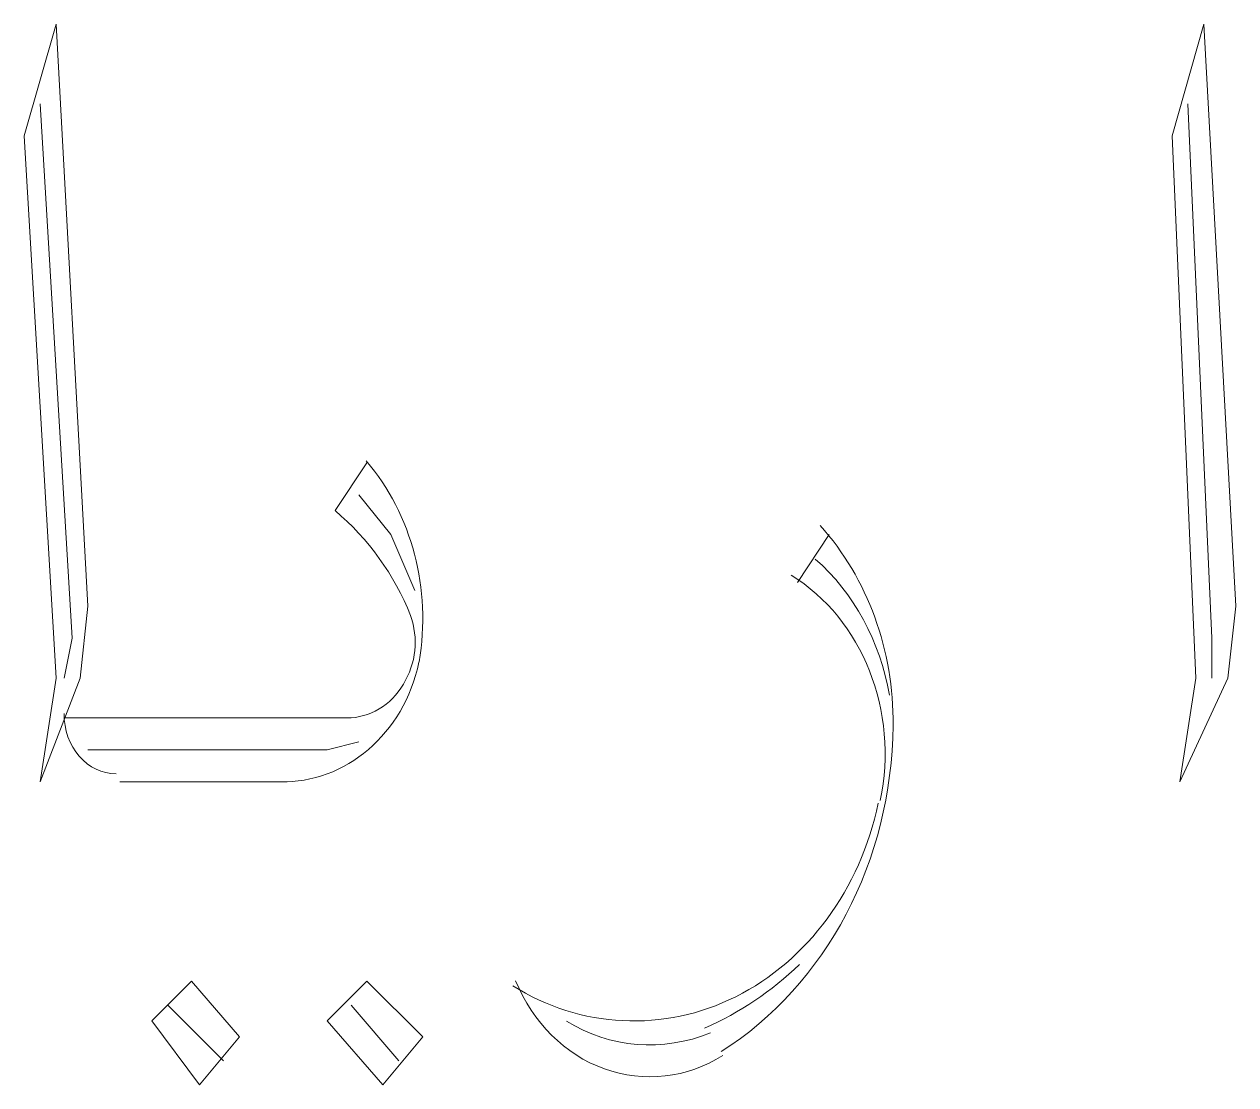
# Model space of a CAD drawing. Header units: inches. Extents: x -351 to 2582, y -266 to 144.
# Drawn here: x 228.4032 to 228.6652, y -52.4761 to -52.2469 of the extents above; entities that cross this region are included whole.
import ezdxf

# ---------------------------------------------------------------- set-up
doc = ezdxf.new("R2010")
doc.units = ezdxf.units.IN
doc.header["$MEASUREMENT"] = 0
doc.layers.add('PDF2_Geometry', color=7, linetype='Continuous')
doc.layers.add('WALL', color=7, linetype='Continuous')

# ---------------------------------------------------------------- blocks, each defined once
blk = doc.blocks.new('A$C5888202B')
at = {"layer": 'PDF2_Geometry', "lineweight": 18}
for p, q in [((-2.112731894582891, -4.215917349157949), (-2.120127814198994, -4.241803070138059)), ((-2.105335974968154, -4.350892894267174), (-2.112731894582891, -4.215917349157949)), ((-1.846478788469184, -4.215917349157949), (-1.853874708083464, -4.241803070138059)), ((-1.839082868852628, -4.350892894267174), (-1.846478788469184, -4.215917349157949)), ((-2.109033934778024, -4.35828881454698), (-2.116429854390941, -4.234407149857799)), ((-1.844629808564704, -4.35828881454698), (-1.850176748273597, -4.234407149857799)), ((-2.120127814198994, -4.241803070138059), (-2.112731894582891, -4.367533714897021)), ((-1.853874708083464, -4.241803070138059), (-1.84832776836957, -4.367533714897021)), ((-2.040621678345459, -4.317611253007257), (-2.048017597958375, -4.328705133427305)), ((-2.042470658249484, -4.325007173287517), (-2.035074738633381, -4.33425207363733)), ((-2.035074738633381, -4.33425207363733), (-2.02952779892267, -4.347194934126931)), ((-1.933380843938819, -4.33425207363733), (-1.940776763551736, -4.345345954057152)), ((-2.107184954872634, -4.367533714897021), (-2.105335974968154, -4.350892894267174)), ((-1.84093184875847, -4.367533714897021), (-1.839082868852628, -4.350892894267174)), ((-2.110882914678867, -4.367533714897021), (-2.109033934778024, -4.35828881454698)), ((-1.844629808564704, -4.367533714897021), (-1.844629808564704, -4.35828881454698)), ((-2.116429854390941, -4.391570455806672), (-2.107184954872634, -4.367533714897021)), ((-2.112731894582891, -4.367533714897021), (-2.116429854390941, -4.391570455806672)), ((-1.852025728179439, -4.391570455806672), (-1.84093184875847, -4.367533714897021)), ((-1.84832776836957, -4.367533714897021), (-1.852025728179439, -4.391570455806672)), ((-2.044319638151689, -4.376778615247062), (-2.110882914678867, -4.376778615247062)), ((-2.049866577862403, -4.384174535527094), (-2.105335974968154, -4.384174535527094)), ((-2.042470658249484, -4.382325555457086), (-2.049866577862403, -4.384174535527094)), ((-2.097940055355238, -4.391570455806672), (-2.059111477379345, -4.391570455806672)), ((-2.081299236222193, -4.43779495755642), (-2.090544135739135, -4.447039857906458)), ((-2.070205356800769, -4.450737818046477), (-2.081299236222193, -4.43779495755642)), ((-2.040621678345459, -4.43779495755642), (-2.049866577862403, -4.447039857906458)), ((-2.027678819020009, -4.450737818046477), (-2.040621678345459, -4.43779495755642)), ((-2.07390331660882, -4.456284758256501), (-2.086846175933814, -4.44334189776667)), ((-2.033225758730722, -4.456284758256501), (-2.044319638151689, -4.44334189776667)), ((-2.090544135739135, -4.447039857906458), (-2.079450256317713, -4.461831698466068)), ((-2.049866577862403, -4.447039857906458), (-2.036923718535589, -4.461831698466068)), ((-2.079450256317713, -4.461831698466068), (-2.070205356800769, -4.450737818046477)), ((-2.036923718535589, -4.461831698466068), (-2.027678819020009, -4.450737818046477))]:
    blk.add_line(p, q, dxfattribs=at)
for centre, radius, start, end in [((-2.088021953508099, -4.376011265381971), 0.0619533581290061, 21.82145571729718, 49.780522016156), ((-2.048142918298844, -4.359219510901253), 0.018705678168481, 328.6284165182885, 19.47785842742328), ((-1.992207843729019, -4.380384842019552), 0.0745791169170828, 293.6429963039337, 314.0922587657872), ((-1.978706147032523, -4.394544893829547), 0.0524881038171332, 237.6107995101726, 296.742012159456), ((-1.975006120542373, -4.415833432794656), 0.0367485569822025, 238.2875818832129, 292.4585462980183), ((-1.974966898274585, -4.428699255013709), 0.0312823053889349, 250.2084569932141, 302.6243548087694)]:
    blk.add_arc(centre, radius, start, end, dxfattribs=at)
for points in [[(-2.02854783957319, -4.363761795554169), (-2.025607961527484, -4.346936076917002), (-2.030193431687719, -4.329555664259701), (-2.040806576335043, -4.317185987591287)], [(-1.91858900470798, -4.378553636114233), (-1.918385616919394, -4.361136243855057), (-1.924487250600676, -4.344384484420729), (-1.935470191227167, -4.332181215958812)], [(-1.919421045663609, -4.371527511848384), (-1.921565862351698, -4.359028406574893), (-1.927667496034344, -4.347805097549767), (-1.936616558769044, -4.339946932252573)], [(-1.921547372552694, -4.395952538572814), (-1.917239249377971, -4.375243961788767), (-1.925689087538657, -4.353814282777404), (-1.942200478076854, -4.343663382193412)], [(-2.060849518489348, -4.391551966006531), (-2.045576944486226, -4.391995721223096), (-2.032097880987846, -4.380439595785432), (-2.028566329374013, -4.363872734358196)], [(-2.045244128103249, -4.376778615247062), (-2.039993025176598, -4.376778615247062), (-2.035074738633381, -4.373838736935551), (-2.032171840184773, -4.368957429550377)], [(-2.110882914678867, -4.375780166009221), (-2.1109014044806, -4.37947812614901), (-2.109625608346147, -4.383046657684403), (-2.107369852863584, -4.385653719582919)], [(-1.958453011430819, -4.454139941375371), (-1.934046476702049, -4.438682467990004), (-1.918847861894491, -4.409875358499662), (-1.91858900470798, -4.378516656512815)], [(-2.107369852863584, -4.385653719582919), (-2.10509560758247, -4.388279271282485), (-2.102007811144274, -4.389739965537486), (-2.098809075909783, -4.389721475736891)], [(-1.955087868005745, -4.441418958493372), (-1.938447048872246, -4.433117037979613), (-1.926206801911675, -4.416513196950957), (-1.922009617529155, -4.396544212195279)], [(-2.006138203144118, -4.437739488154406), (-2.002162896350553, -4.447428143721011), (-1.994693017539345, -4.454842553801638), (-1.985559056816425, -4.458133738326509)]]:
    blk.add_open_spline(points, degree=3, dxfattribs=at)

msp = doc.modelspace()

# ---------------------------------------------------------------- block references
at = {"layer": 'WALL', "color": 0, "ltscale": 0.5, "xscale": 0.932005603524069, "yscale": 0.932005603524069, "zscale": 0.932005603524069}
msp.add_blockref('A$C5888202B', (230.3791922522335, -48.31759799332119), dxfattribs=at)

doc.saveas('drawing.dxf')
